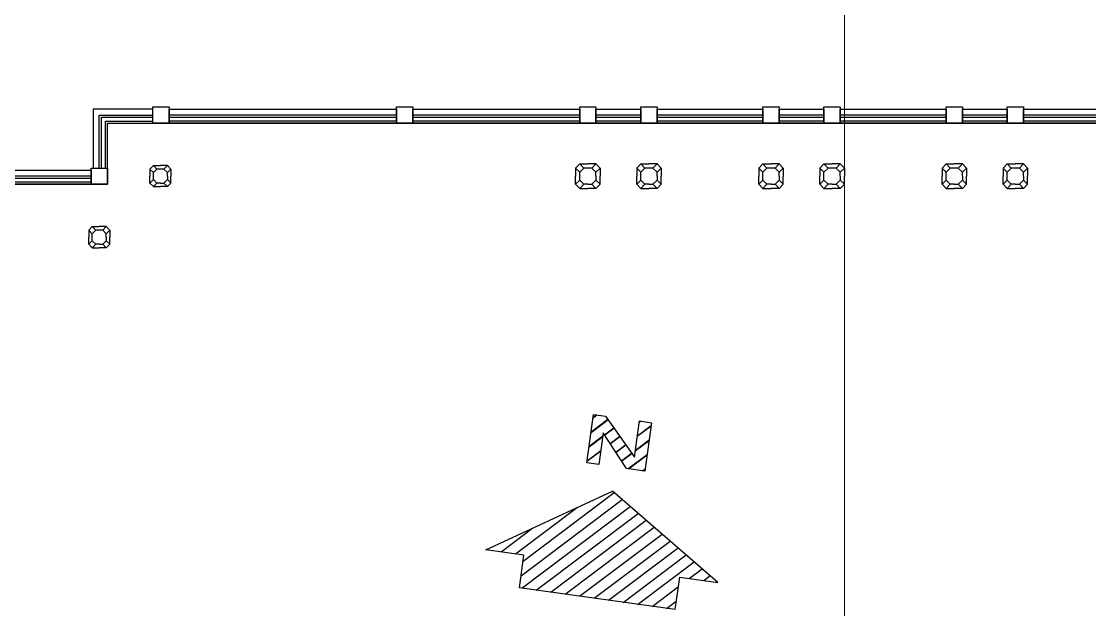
# Model space of a CAD drawing. Header units: millimetres. Extents: x -12337 to 132498, y -9485 to 82319.
# Drawn here: x 22313 to 48553, y -9485 to 4973 of the extents above; entities that cross this region are included whole.
import ezdxf

# ---------------------------------------------------------------- set-up
doc = ezdxf.new("R2010")
doc.units = ezdxf.units.MM
for name, color, linetype in [('Basement 1 - Structural Members', 7, 'Continuous'), ('Basement 2 - General', 7, 'Continuous'), ('Basement 2 - Spaces and Zones', 7, 'Continuous'), ('Basement 2 - Structural Members', 7, 'Continuous'), ('North_point', 1, 'Continuous')]:
    doc.layers.add(name, color=color, linetype=linetype)

msp = doc.modelspace()

# ---------------------------------------------------------------- hatches: boundary and pattern name
at = {"layer": 'North_point', "linetype": 'Continuous'}
h = msp.add_hatch(dxfattribs=at)
h.set_pattern_fill('_U', color=1, scale=254.000002, angle=37.01, style=0, pattern_type=0)
h.set_pattern_definition([(37.01, (65847.67, 40997.4), (-152.8964, 202.8267), [])])
h.paths.add_polyline_path([(34546, -8948), (34658, -8145), (33720, -8014), (36830, -6572), (39422, -8815), (38484, -8683), (38371, -9485)], flags=16)
h.paths.add_polyline_path([(36201, -5877), (36368, -4689), (36665, -4731), (37371, -5739), (37496, -4848), (37794, -4890), (37627, -6078), (37181, -6015), (36607, -5139), (36498, -5919)], flags=0)
h = msp.add_hatch(dxfattribs=at)
h.set_pattern_fill('_U', color=1, scale=254.000002, angle=37, style=0, pattern_type=0)
h.set_pattern_definition([(37, (65847.67, 40997.4), (-152.861, 202.8534), [])])
h.paths.add_polyline_path([(36201, -5877), (36368, -4689), (36665, -4731), (37371, -5739), (37496, -4848), (37794, -4890), (37627, -6078), (37181, -6015), (36607, -5139), (36498, -5919)], flags=16)

# ---------------------------------------------------------------- linework, layer by layer
at = {"layer": 'Basement 1 - Structural Members', "color": 4, "linetype": 'Continuous'}
for p, q in [((37428, 1369, 2700), (37528, 1469, 2700)), ((37528, 1269, 2700), (37428, 1369, 2700)), ((37428, 1369, 2700), (37428, 1169, 2700)), ((37628, 1369, 2700), (37528, 1469, 2700)), ((37528, 1469, 2700), (37728, 1469, 2700)), ((37528, 1269, 2700), (37628, 1369, 2700)), ((37728, 1369, 2700), (37628, 1369, 2700)), ((37928, 1469, 2700), (37728, 1469, 2700)), ((37828, 1369, 2700), (37728, 1369, 2700)), ((37828, 1369, 2700), (37928, 1469, 2700)), ((37828, 1369, 2700), (37928, 1269, 2700)), ((38028, 1369, 2700), (37928, 1469, 2700)), ((37928, 1269, 2700), (38028, 1369, 2700)), ((38028, 1369, 2700), (38028, 1169, 2700)), ((40428, 1369, 2700), (40528, 1469, 2700)), ((40528, 1269, 2700), (40428, 1369, 2700)), ((40428, 1369, 2700), (40428, 1169, 2700)), ((40628, 1369, 2700), (40528, 1469, 2700)), ((40528, 1469, 2700), (40728, 1469, 2700)), ((40528, 1269, 2700), (40628, 1369, 2700)), ((40728, 1369, 2700), (40628, 1369, 2700)), ((40928, 1469, 2700), (40728, 1469, 2700)), ((40828, 1369, 2700), (40728, 1369, 2700)), ((40828, 1369, 2700), (40928, 1469, 2700)), ((40828, 1369, 2700), (40928, 1269, 2700)), ((41028, 1369, 2700), (40928, 1469, 2700)), ((40928, 1269, 2700), (41028, 1369, 2700)), ((41028, 1369, 2700), (41028, 1169, 2700)), ((41928, 1369, 2700), (42028, 1469, 2700)), ((41928, 1369, 2700), (41928, 1169, 2700)), ((42028, 1269, 2700), (41928, 1369, 2700)), ((42128, 1369, 2700), (42028, 1469, 2700)), ((42028, 1469, 2700), (42228, 1469, 2700)), ((42028, 1269, 2700), (42128, 1369, 2700)), ((42228, 1369, 2700), (42128, 1369, 2700)), ((42428, 1469, 2700), (42228, 1469, 2700)), ((42328, 1369, 2700), (42228, 1369, 2700)), ((42328, 1369, 2700), (42428, 1469, 2700)), ((42328, 1369, 2700), (42428, 1269, 2700)), ((42528, 1369, 2700), (42428, 1469, 2700)), ((42428, 1269, 2700), (42528, 1369, 2700)), ((42528, 1369, 2700), (42528, 1169, 2700)), ((44928, 1369, 2700), (45028, 1469, 2700)), ((45028, 1269, 2700), (44928, 1369, 2700)), ((44928, 1369, 2700), (44928, 1169, 2700)), ((45128, 1369, 2700), (45028, 1469, 2700)), ((45028, 1469, 2700), (45228, 1469, 2700)), ((45028, 1269, 2700), (45128, 1369, 2700)), ((45228, 1369, 2700), (45128, 1369, 2700)), ((45428, 1469, 2700), (45228, 1469, 2700)), ((45328, 1369, 2700), (45228, 1369, 2700)), ((45328, 1369, 2700), (45428, 1469, 2700)), ((45328, 1369, 2700), (45428, 1269, 2700)), ((45528, 1369, 2700), (45428, 1469, 2700)), ((45428, 1269, 2700), (45528, 1369, 2700)), ((45528, 1369, 2700), (45528, 1169, 2700)), ((46428, 1369, 2700), (46528, 1469, 2700)), ((46528, 1269, 2700), (46428, 1369, 2700)), ((46428, 1369, 2700), (46428, 1169, 2700)), ((46528, 1469, 2700), (46728, 1469, 2700)), ((46628, 1369, 2700), (46528, 1469, 2700)), ((46528, 1269, 2700), (46628, 1369, 2700)), ((46728, 1369, 2700), (46628, 1369, 2700)), ((46928, 1469, 2700), (46728, 1469, 2700)), ((46828, 1369, 2700), (46728, 1369, 2700)), ((46828, 1369, 2700), (46928, 1469, 2700)), ((46828, 1369, 2700), (46928, 1269, 2700)), ((47028, 1369, 2700), (46928, 1469, 2700)), ((46928, 1269, 2700), (47028, 1369, 2700)), ((47028, 1369, 2700), (47028, 1169, 2700)), ((37428, 969, 2700), (37428, 1169, 2700)), ((37528, 1069, 2700), (37428, 969, 2700)), ((37528, 1169, 2700), (37528, 1269, 2700)), ((37528, 1069, 2700), (37528, 1169, 2700)), ((37628, 969, 2700), (37528, 1069, 2700)), ((37928, 1069, 2700), (37828, 969, 2700)), ((37928, 1169, 2700), (37928, 1269, 2700)), ((37928, 1169, 2700), (37928, 1069, 2700)), ((37928, 1069, 2700), (38028, 969, 2700)), ((38028, 969, 2700), (38028, 1169, 2700)), ((40428, 969, 2700), (40428, 1169, 2700)), ((40528, 1069, 2700), (40428, 969, 2700)), ((40528, 1169, 2700), (40528, 1269, 2700)), ((40528, 1069, 2700), (40528, 1169, 2700)), ((40628, 969, 2700), (40528, 1069, 2700)), ((40928, 1069, 2700), (40828, 969, 2700)), ((40928, 1169, 2700), (40928, 1269, 2700)), ((40928, 1169, 2700), (40928, 1069, 2700)), ((40928, 1069, 2700), (41028, 969, 2700)), ((41028, 969, 2700), (41028, 1169, 2700)), ((41928, 969, 2700), (41928, 1169, 2700)), ((42028, 1069, 2700), (41928, 969, 2700)), ((42028, 1169, 2700), (42028, 1269, 2700)), ((42028, 1069, 2700), (42028, 1169, 2700)), ((42128, 969, 2700), (42028, 1069, 2700)), ((42428, 1069, 2700), (42328, 969, 2700)), ((42428, 1169, 2700), (42428, 1269, 2700)), ((42428, 1169, 2700), (42428, 1069, 2700)), ((42428, 1069, 2700), (42528, 969, 2700)), ((42528, 969, 2700), (42528, 1169, 2700)), ((44928, 969, 2700), (44928, 1169, 2700)), ((45028, 1069, 2700), (44928, 969, 2700)), ((45028, 1169, 2700), (45028, 1269, 2700)), ((45028, 1069, 2700), (45028, 1169, 2700)), ((45128, 969, 2700), (45028, 1069, 2700)), ((45428, 1069, 2700), (45328, 969, 2700)), ((45428, 1169, 2700), (45428, 1269, 2700)), ((45428, 1169, 2700), (45428, 1069, 2700)), ((45428, 1069, 2700), (45528, 969, 2700)), ((45528, 969, 2700), (45528, 1169, 2700)), ((46428, 969, 2700), (46428, 1169, 2700)), ((46528, 1069, 2700), (46428, 969, 2700)), ((46528, 1169, 2700), (46528, 1269, 2700)), ((46528, 1069, 2700), (46528, 1169, 2700)), ((46628, 969, 2700), (46528, 1069, 2700)), ((46928, 1069, 2700), (46828, 969, 2700)), ((46928, 1169, 2700), (46928, 1269, 2700)), ((46928, 1169, 2700), (46928, 1069, 2700)), ((46928, 1069, 2700), (47028, 969, 2700)), ((47028, 969, 2700), (47028, 1169, 2700)), ((37428, 969, 2700), (37528, 869, 2700)), ((37628, 969, 2700), (37528, 869, 2700)), ((37528, 869, 2700), (37728, 869, 2700)), ((37728, 969, 2700), (37628, 969, 2700)), ((37728, 969, 2700), (37828, 969, 2700)), ((37928, 869, 2700), (37728, 869, 2700)), ((37828, 969, 2700), (37928, 869, 2700)), ((38028, 969, 2700), (37928, 869, 2700)), ((40428, 969, 2700), (40528, 869, 2700)), ((40628, 969, 2700), (40528, 869, 2700)), ((40528, 869, 2700), (40728, 869, 2700)), ((40728, 969, 2700), (40628, 969, 2700)), ((40728, 969, 2700), (40828, 969, 2700)), ((40928, 869, 2700), (40728, 869, 2700)), ((40828, 969, 2700), (40928, 869, 2700)), ((41028, 969, 2700), (40928, 869, 2700)), ((41928, 969, 2700), (42028, 869, 2700)), ((42128, 969, 2700), (42028, 869, 2700)), ((42028, 869, 2700), (42228, 869, 2700)), ((42228, 969, 2700), (42128, 969, 2700)), ((42228, 969, 2700), (42328, 969, 2700)), ((42428, 869, 2700), (42228, 869, 2700)), ((42328, 969, 2700), (42428, 869, 2700)), ((42528, 969, 2700), (42428, 869, 2700)), ((44928, 969, 2700), (45028, 869, 2700)), ((45128, 969, 2700), (45028, 869, 2700)), ((45028, 869, 2700), (45228, 869, 2700)), ((45228, 969, 2700), (45128, 969, 2700)), ((45228, 969, 2700), (45328, 969, 2700)), ((45428, 869, 2700), (45228, 869, 2700)), ((45328, 969, 2700), (45428, 869, 2700)), ((45528, 969, 2700), (45428, 869, 2700)), ((46428, 969, 2700), (46528, 869, 2700)), ((46628, 969, 2700), (46528, 869, 2700)), ((46528, 869, 2700), (46728, 869, 2700)), ((46728, 969, 2700), (46628, 969, 2700)), ((46728, 969, 2700), (46828, 969, 2700)), ((46928, 869, 2700), (46728, 869, 2700)), ((46828, 969, 2700), (46928, 869, 2700)), ((47028, 969, 2700), (46928, 869, 2700))]:
    msp.add_line(p, q, dxfattribs=at)
at = {"layer": 'Basement 2 - General', "color": 8, "linetype": 'Continuous', "lineweight": 0}
msp.add_xline((42528, 76569), (0, -1), dxfattribs=at)
at = {"layer": 'Basement 2 - Spaces and Zones', "color": 1, "linetype": 'Continuous'}
msp.add_lwpolyline([(70628, 76519), (-1322, 76519), (-1322, 76519), (-1322, 36869), (-10522, 36869), (-10522, 35169), (-12337, 35169), (-11846, 26867), (81, 26872), (28, 969), (24428, 969), (24428, 2469), (72028, 2469)], dxfattribs=at)
at = {"layer": 'Basement 2 - Structural Members', "color": 4, "linetype": 'Continuous'}
for p, q in [((31528, 2669), (25944, 2669)), ((36028, 2669), (31928, 2669)), ((37528, 2669), (36428, 2669)), ((40528, 2669), (37928, 2669)), ((42028, 2669), (40928, 2669)), ((45028, 2669), (42428, 2669)), ((46528, 2669), (45428, 2669)), ((49528, 2669), (46928, 2669)), ((25944, 2619), (31528, 2619)), ((31528, 2519), (25944, 2519)), ((31928, 2619), (36028, 2619)), ((36028, 2519), (31928, 2519)), ((36428, 2619), (37528, 2619)), ((37528, 2519), (36428, 2519)), ((37928, 2619), (40528, 2619)), ((40528, 2519), (37928, 2519)), ((40928, 2619), (42028, 2619)), ((42028, 2519), (40928, 2519)), ((42428, 2619), (45028, 2619)), ((45028, 2519), (42428, 2519)), ((45428, 2619), (46528, 2619)), ((46528, 2519), (45428, 2519)), ((46928, 2619), (49528, 2619)), ((49528, 2519), (46928, 2519)), ((25470, 1341), (25556, 1428)), ((25556, 1255), (25470, 1341)), ((25470, 1341), (25470, 1169)), ((25642, 1341), (25556, 1428)), ((25556, 1428), (25728, 1428)), ((25556, 1255), (25642, 1341)), ((25728, 1341), (25642, 1341)), ((25900, 1428), (25728, 1428)), ((25814, 1341), (25728, 1341)), ((25814, 1341), (25900, 1428)), ((25814, 1341), (25900, 1255)), ((25987, 1341), (25900, 1428)), ((25900, 1255), (25987, 1341)), ((25987, 1341), (25987, 1169)), ((35928, 1369), (36028, 1469)), ((35928, 1369), (35928, 1169)), ((36028, 1269), (35928, 1369)), ((36028, 1469), (36228, 1469)), ((36128, 1369), (36028, 1469)), ((36028, 1269), (36128, 1369)), ((36228, 1369), (36128, 1369)), ((36428, 1469), (36228, 1469)), ((36328, 1369), (36228, 1369)), ((36328, 1369), (36428, 1469)), ((36328, 1369), (36428, 1269)), ((36528, 1369), (36428, 1469)), ((36428, 1269), (36528, 1369)), ((36528, 1369), (36528, 1169)), ((37428, 1369), (37528, 1469)), ((37428, 1369), (37428, 1169)), ((37528, 1269), (37428, 1369)), ((37628, 1369), (37528, 1469)), ((37528, 1469), (37728, 1469)), ((37528, 1269), (37628, 1369)), ((37728, 1369), (37628, 1369)), ((37928, 1469), (37728, 1469)), ((37828, 1369), (37728, 1369)), ((37828, 1369), (37928, 1469)), ((37828, 1369), (37928, 1269)), ((38028, 1369), (37928, 1469)), ((37928, 1269), (38028, 1369)), ((38028, 1369), (38028, 1169)), ((40428, 1369), (40528, 1469)), ((40528, 1269), (40428, 1369)), ((40428, 1369), (40428, 1169)), ((40528, 1469), (40728, 1469)), ((40628, 1369), (40528, 1469)), ((40528, 1269), (40628, 1369)), ((40728, 1369), (40628, 1369)), ((40928, 1469), (40728, 1469)), ((40828, 1369), (40728, 1369)), ((40828, 1369), (40928, 1469)), ((40828, 1369), (40928, 1269)), ((41028, 1369), (40928, 1469)), ((40928, 1269), (41028, 1369)), ((41028, 1369), (41028, 1169)), ((41928, 1369), (42028, 1469)), ((41928, 1369), (41928, 1169)), ((42028, 1269), (41928, 1369)), ((42128, 1369), (42028, 1469)), ((42028, 1469), (42228, 1469)), ((42028, 1269), (42128, 1369)), ((42228, 1369), (42128, 1369)), ((42428, 1469), (42228, 1469)), ((42328, 1369), (42228, 1369)), ((42328, 1369), (42428, 1469)), ((42328, 1369), (42428, 1269)), ((42528, 1369), (42428, 1469)), ((42428, 1269), (42528, 1369)), ((42528, 1369), (42528, 1169)), ((44928, 1369), (45028, 1469)), ((45028, 1269), (44928, 1369)), ((44928, 1369), (44928, 1169)), ((45128, 1369), (45028, 1469)), ((45028, 1469), (45228, 1469)), ((45028, 1269), (45128, 1369)), ((45228, 1369), (45128, 1369)), ((45428, 1469), (45228, 1469)), ((45328, 1369), (45228, 1369)), ((45328, 1369), (45428, 1469)), ((45328, 1369), (45428, 1269)), ((45528, 1369), (45428, 1469)), ((45428, 1269), (45528, 1369)), ((45528, 1369), (45528, 1169)), ((46428, 1369), (46528, 1469)), ((46428, 1369), (46428, 1169)), ((46528, 1269), (46428, 1369)), ((46628, 1369), (46528, 1469)), ((46528, 1469), (46728, 1469)), ((46528, 1269), (46628, 1369)), ((46728, 1369), (46628, 1369)), ((46928, 1469), (46728, 1469)), ((46828, 1369), (46728, 1369)), ((46828, 1369), (46928, 1469)), ((46828, 1369), (46928, 1269)), ((47028, 1369), (46928, 1469)), ((46928, 1269), (47028, 1369)), ((47028, 1369), (47028, 1169)), ((24028, 1169), (21428, 1169)), ((21428, 1119), (24028, 1119)), ((25470, 997), (25470, 1169)), ((25556, 1083), (25470, 997)), ((25556, 1169), (25556, 1255)), ((25556, 1083), (25556, 1169)), ((25642, 997), (25556, 1083)), ((25900, 1083), (25814, 997)), ((25900, 1169), (25900, 1255)), ((25900, 1169), (25900, 1083)), ((25900, 1083), (25987, 997)), ((25987, 997), (25987, 1169)), ((35928, 969), (35928, 1169)), ((36028, 1069), (35928, 969)), ((36028, 1169), (36028, 1269)), ((36028, 1069), (36028, 1169)), ((36128, 969), (36028, 1069)), ((36428, 1069), (36328, 969)), ((36428, 1169), (36428, 1269)), ((36428, 1169), (36428, 1069)), ((36428, 1069), (36528, 969)), ((36528, 969), (36528, 1169)), ((37428, 969), (37428, 1169)), ((37528, 1069), (37428, 969)), ((37528, 1169), (37528, 1269)), ((37528, 1069), (37528, 1169)), ((37628, 969), (37528, 1069)), ((37928, 1069), (37828, 969)), ((37928, 1169), (37928, 1269)), ((37928, 1169), (37928, 1069)), ((37928, 1069), (38028, 969)), ((38028, 969), (38028, 1169)), ((40428, 969), (40428, 1169)), ((40528, 1069), (40428, 969)), ((40528, 1169), (40528, 1269)), ((40528, 1069), (40528, 1169)), ((40628, 969), (40528, 1069)), ((40928, 1069), (40828, 969)), ((40928, 1169), (40928, 1269)), ((40928, 1169), (40928, 1069)), ((40928, 1069), (41028, 969)), ((41028, 969), (41028, 1169)), ((41928, 969), (41928, 1169)), ((42028, 1069), (41928, 969)), ((42028, 1169), (42028, 1269)), ((42028, 1069), (42028, 1169)), ((42128, 969), (42028, 1069)), ((42428, 1069), (42328, 969)), ((42428, 1169), (42428, 1269)), ((42428, 1169), (42428, 1069)), ((42428, 1069), (42528, 969)), ((42528, 969), (42528, 1169)), ((44928, 969), (44928, 1169)), ((45028, 1069), (44928, 969)), ((45028, 1169), (45028, 1269)), ((45028, 1069), (45028, 1169)), ((45128, 969), (45028, 1069)), ((45428, 1069), (45328, 969)), ((45428, 1169), (45428, 1269)), ((45428, 1169), (45428, 1069)), ((45428, 1069), (45528, 969)), ((45528, 969), (45528, 1169)), ((46428, 969), (46428, 1169)), ((46528, 1069), (46428, 969)), ((46528, 1169), (46528, 1269)), ((46528, 1069), (46528, 1169)), ((46628, 969), (46528, 1069)), ((46928, 1069), (46828, 969)), ((46928, 1169), (46928, 1269)), ((46928, 1169), (46928, 1069)), ((46928, 1069), (47028, 969)), ((47028, 969), (47028, 1169)), ((24028, 1019), (21428, 1019)), ((25470, 997), (25556, 911)), ((25642, 997), (25556, 911)), ((25556, 911), (25728, 911)), ((25728, 997), (25642, 997)), ((25728, 997), (25814, 997)), ((25900, 911), (25728, 911)), ((25814, 997), (25900, 911)), ((25987, 997), (25900, 911)), ((35928, 969), (36028, 869)), ((36128, 969), (36028, 869)), ((36028, 869), (36228, 869)), ((36228, 969), (36128, 969)), ((36228, 969), (36328, 969)), ((36428, 869), (36228, 869)), ((36328, 969), (36428, 869)), ((36528, 969), (36428, 869)), ((37428, 969), (37528, 869)), ((37628, 969), (37528, 869)), ((37528, 869), (37728, 869)), ((37728, 969), (37628, 969)), ((37728, 969), (37828, 969)), ((37928, 869), (37728, 869)), ((37828, 969), (37928, 869)), ((38028, 969), (37928, 869)), ((40428, 969), (40528, 869)), ((40628, 969), (40528, 869)), ((40528, 869), (40728, 869)), ((40728, 969), (40628, 969)), ((40728, 969), (40828, 969)), ((40928, 869), (40728, 869)), ((40828, 969), (40928, 869)), ((41028, 969), (40928, 869)), ((41928, 969), (42028, 869)), ((42128, 969), (42028, 869)), ((42028, 869), (42228, 869)), ((42228, 969), (42128, 969)), ((42228, 969), (42328, 969)), ((42428, 869), (42228, 869)), ((42328, 969), (42428, 869)), ((42528, 969), (42428, 869)), ((44928, 969), (45028, 869)), ((45128, 969), (45028, 869)), ((45028, 869), (45228, 869)), ((45228, 969), (45128, 969)), ((45228, 969), (45328, 969)), ((45428, 869), (45228, 869)), ((45328, 969), (45428, 869)), ((45528, 969), (45428, 869)), ((46428, 969), (46528, 869)), ((46628, 969), (46528, 869)), ((46528, 869), (46728, 869)), ((46728, 969), (46628, 969)), ((46728, 969), (46828, 969)), ((46928, 869), (46728, 869)), ((46828, 969), (46928, 869)), ((47028, 969), (46928, 869)), ((23970, -159), (24056, -72)), ((24056, -245), (23970, -159)), ((23970, -159), (23970, -331)), ((24142, -159), (24056, -72)), ((24056, -72), (24228, -72)), ((24056, -245), (24142, -159)), ((24056, -331), (24056, -245)), ((24228, -159), (24142, -159)), ((24400, -72), (24228, -72)), ((24314, -159), (24228, -159)), ((24314, -159), (24400, -72)), ((24314, -159), (24400, -245)), ((24487, -159), (24400, -72)), ((24400, -245), (24487, -159)), ((24400, -331), (24400, -245)), ((24487, -159), (24487, -331)), ((23970, -503), (23970, -331)), ((24056, -417), (23970, -503)), ((23970, -503), (24056, -589)), ((24056, -417), (24056, -331)), ((24142, -503), (24056, -417)), ((24142, -503), (24056, -589)), ((24228, -503), (24142, -503)), ((24228, -503), (24314, -503)), ((24400, -417), (24314, -503)), ((24314, -503), (24400, -589)), ((24400, -331), (24400, -417)), ((24400, -417), (24487, -503)), ((24487, -503), (24400, -589)), ((24487, -503), (24487, -331)), ((24056, -589), (24228, -589)), ((24400, -589), (24228, -589))]:
    msp.add_line(p, q, dxfattribs=at)
for points in [[(24428, 1369), (24428, 2469), (25544, 2469), (25544, 2819), (24078, 2819), (24078, 1369), (24428, 1369)], [(24228, 1369), (24228, 2669), (25544, 2669)], [(25944, 2469), (25544, 2469), (25544, 2869), (25944, 2869), (25944, 2469)], [(31528, 2469), (25944, 2469), (25944, 2819), (31528, 2819), (31528, 2469)], [(31928, 2469), (31528, 2469), (31528, 2869), (31928, 2869), (31928, 2469)], [(36028, 2469), (31928, 2469), (31928, 2819), (36028, 2819), (36028, 2469)], [(36428, 2469), (36028, 2469), (36028, 2869), (36428, 2869), (36428, 2469)], [(37528, 2469), (36428, 2469), (36428, 2819), (37528, 2819), (37528, 2469)], [(37928, 2469), (37528, 2469), (37528, 2869), (37928, 2869), (37928, 2469)], [(40528, 2469), (37928, 2469), (37928, 2819), (40528, 2819), (40528, 2469)], [(40928, 2469), (40528, 2469), (40528, 2869), (40928, 2869), (40928, 2469)], [(42028, 2469), (40928, 2469), (40928, 2819), (42028, 2819), (42028, 2469)], [(42428, 2469), (42028, 2469), (42028, 2869), (42428, 2869), (42428, 2469)], [(45028, 2469), (42428, 2469), (42428, 2819), (45028, 2819), (45028, 2469)], [(45428, 2469), (45028, 2469), (45028, 2869), (45428, 2869), (45428, 2469)], [(46528, 2469), (45428, 2469), (45428, 2819), (46528, 2819), (46528, 2469)], [(46928, 2469), (46528, 2469), (46528, 2869), (46928, 2869), (46928, 2469)], [(49528, 2469), (46928, 2469), (46928, 2819), (49528, 2819), (49528, 2469)], [(24278, 1369), (24278, 2619), (25544, 2619)], [(24378, 1369), (24378, 2519), (25544, 2519)], [(24028, 969), (21428, 969), (21428, 1319), (24028, 1319), (24028, 969)], [(24428, 969), (24028, 969), (24028, 1369), (24428, 1369), (24428, 969)]]:
    msp.add_lwpolyline(points, dxfattribs=at)
at = {"layer": 'North_point', "color": 2, "linetype": 'Continuous'}
for points in [[(36201, -5877), (36368, -4689), (36665, -4731), (37371, -5739), (37496, -4848), (37794, -4890), (37627, -6078), (37181, -6015), (36607, -5139), (36498, -5919), (36201, -5877)], [(38371, -9485), (34546, -8948), (34658, -8145), (33720, -8014), (36830, -6572)], [(38371, -9485), (38484, -8683), (39422, -8815), (36830, -6572)]]:
    msp.add_lwpolyline(points, dxfattribs=at)

doc.saveas('drawing.dxf')
